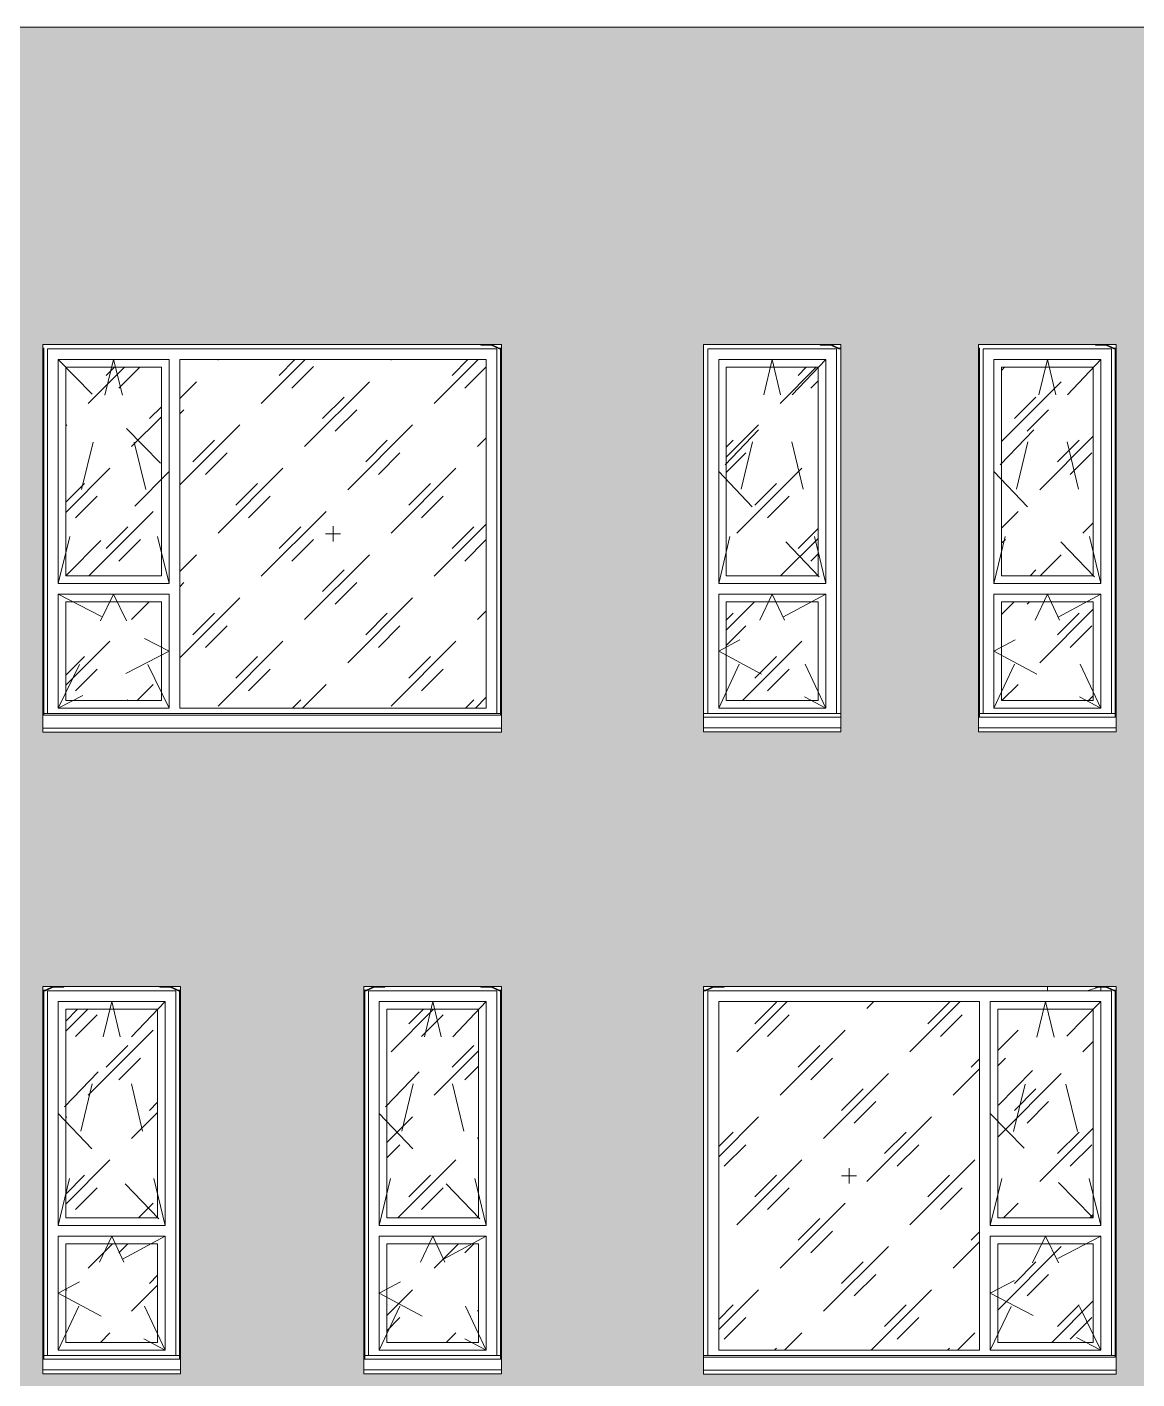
# Model space of a CAD drawing. Header units: millimetres. Extents: x 3914 to 319671, y -18248 to 19136.
# Drawn here: x 116170 to 123429, y 4932 to 13776 of the extents above; entities that cross this region are included whole.
import ezdxf

# ---------------------------------------------------------------- set-up
doc = ezdxf.new("R2010")
doc.units = ezdxf.units.MM
doc.linetypes.add('Штрих', pattern=[635, 317.5, -317.5])
for name, color, linetype, lineweight in [('A-GENM', 7, 'Continuous', 9), ('A-GLAZ', 7, 'Continuous', 9), ('A-GLAZ-1', 7, 'Continuous', 5), ('A-GLAZ-2', 7, 'Штрих', 5), ('A-WALL', 7, 'Continuous', 5), ('A-WALL-PATT', 7, 'Continuous', 5), ('I-WALL', 7, 'Continuous', 5)]:
    doc.layers.add(name, color=color, linetype=linetype, lineweight=lineweight)
pattern_1 = [(45, (66990.3, 100), (-282.843, 282.843), [200, -600]), (45, (66790.3, 0), (-282.843, 282.843), [600, -200]), (45, (67190.3, -100), (-282.843, 282.843), [200, -600])]

# ---------------------------------------------------------------- blocks, each defined once
blk = doc.blocks.new('парапет - парапет-18575254-АР2_ТР1_Фасад 1-___')
at = {"layer": 'A-GENM'}
blk.add_line((75991, 13775.9), (85001, 13775.9), dxfattribs=at)
blk = doc.blocks.new('Окно_СКБ_2Ст_БезПР - ОК-20_л___2700х2500_h__Классы-33966363-АР2_ТР1_Фасад 1-___')
at = {"layer": 'A-GLAZ-1'}
h = blk.add_hatch(dxfattribs=at)
h.set_pattern_fill('FP_27', color=256, style=0, pattern_type=2)
h.set_pattern_definition(pattern_1)
h.paths.add_polyline_path([(81798.6, 5120), (83205, 5120), (83205, 7400), (81500, 7400), (81500, 5120)], flags=0)
h = blk.add_hatch(dxfattribs=at)
h.set_pattern_fill('FP_27', color=256, style=0, pattern_type=2)
h.set_pattern_definition(pattern_1)
h.paths.add_polyline_path([(83330.9, 5985), (83950, 5985), (83950, 7350), (83325, 7350), (83325, 5985)], flags=0)
h = blk.add_hatch(dxfattribs=at)
h.set_pattern_fill('FP_27', color=256, style=0, pattern_type=2)
h.set_pattern_definition(pattern_1)
h.paths.add_polyline_path([(83330.9, 5170), (83950, 5170), (83950, 5815), (83325, 5815), (83325, 5170)], flags=0)
for p, q in [((81400, 7500), (81400, 5002.5)), ((84100, 7500), (81400, 7500)), ((81430, 5085), (81430, 7470)), ((81430, 7470), (81500, 7470)), ((81500, 7470), (83205, 7470)), ((83205, 7470), (84070, 7470)), ((84070, 7470), (84070, 5085)), ((84100, 5002.5), (84100, 7500)), ((81500, 7400), (81500, 5120)), ((81500, 7400), (83205, 7400)), ((83205, 7400), (83205, 5120)), ((83275, 5935), (83275, 7400)), ((83275, 7400), (84000, 7400)), ((83325, 7350), (83325, 5985)), ((83325, 7350), (83950, 7350)), ((83950, 5985), (83950, 7350)), ((84000, 5935), (84000, 7400)), ((82352.5, 6310), (82352.5, 6210)), ((82402.5, 6260), (82302.5, 6260)), ((84000, 5935), (83275, 5935)), ((83325, 5985), (83950, 5985)), ((83275, 5120), (83275, 5865)), ((83275, 5865), (84000, 5865)), ((84000, 5120), (84000, 5865)), ((83325, 5815), (83325, 5170)), ((83325, 5815), (83950, 5815)), ((83950, 5170), (83950, 5815)), ((83325, 5170), (83950, 5170)), ((81500, 5120), (83205, 5120)), ((83275, 5120), (84000, 5120))]:
    blk.add_line(p, q, dxfattribs=at)
at = {"layer": 'A-GLAZ-2'}
for p, q in [((83275, 5935), (83637.5, 7400)), ((84000, 7400), (83275, 6667.5)), ((84000, 5935), (83637.5, 7400)), ((83275, 6667.5), (84000, 5935)), ((83275, 5120), (83637.5, 5865)), ((84000, 5865), (83275, 5492.5)), ((84000, 5120), (83637.5, 5865)), ((83275, 5492.5), (84000, 5120))]:
    blk.add_line(p, q, dxfattribs=at)
blk = doc.blocks.new('Окно_СКБ_1Ст_БезПР - ОК-2__л__900х2500_h__Рекреация-V70-АР2_ТР1_Фасад 1-___')
at = {"layer": 'A-GLAZ-1'}
h = blk.add_hatch(dxfattribs=at)
h.set_pattern_fill('FP_27', color=256, style=0, pattern_type=2)
h.set_pattern_definition(pattern_1)
h.paths.add_polyline_path([(79500.2, 5985), (79930, 5985), (79930, 7350), (79330, 7350), (79330, 5985)], flags=0)
h = blk.add_hatch(dxfattribs=at)
h.set_pattern_fill('FP_27', color=256, style=0, pattern_type=2)
h.set_pattern_definition(pattern_1)
h.paths.add_polyline_path([(79930, 5170), (79930, 5815), (79330, 5815), (79330, 5170), (79500.2, 5170)], flags=0)
for p, q in [((79180, 7500), (79180, 5002.5)), ((80080, 7500), (79180, 7500)), ((79210, 5085), (79210, 7470)), ((79210, 7470), (80050, 7470)), ((80050, 7470), (80050, 5085)), ((80080, 5002.5), (80080, 7500)), ((79280, 7400), (79280, 5935)), ((79280, 7400), (79980, 7400)), ((79330, 7350), (79330, 5985)), ((79330, 7350), (79930, 7350)), ((79930, 5985), (79930, 7350)), ((79980, 5935), (79980, 7400)), ((79980, 5935), (79280, 5935)), ((79330, 5985), (79930, 5985)), ((79280, 5865), (79280, 5120)), ((79280, 5865), (79980, 5865)), ((79980, 5120), (79980, 5865)), ((79330, 5815), (79330, 5170)), ((79330, 5815), (79930, 5815)), ((79930, 5170), (79930, 5815)), ((79330, 5170), (79930, 5170)), ((79280, 5120), (79980, 5120))]:
    blk.add_line(p, q, dxfattribs=at)
at = {"layer": 'A-GLAZ-2'}
for p, q in [((79280, 5935), (79630, 7400)), ((79980, 7400), (79280, 6667.5)), ((79980, 5935), (79630, 7400)), ((79280, 6667.5), (79980, 5935)), ((79280, 5120), (79630, 5865)), ((79980, 5865), (79280, 5492.5)), ((79980, 5120), (79630, 5865)), ((79280, 5492.5), (79980, 5120))]:
    blk.add_line(p, q, dxfattribs=at)
blk = doc.blocks.new('Окно_СКБ_2Ст_БезПР - ОК-24__3000х2500_h__Классы-33966255-АР2_ТР1_Фасад 1-___')
at = {"layer": 'A-GLAZ-1'}
h = blk.add_hatch(dxfattribs=at)
h.set_pattern_fill('FP_27', color=256, style=0, pattern_type=2)
h.set_pattern_definition(pattern_1)
h.paths.add_polyline_path([(78734.087827, 9320), (79980, 9320), (79980, 11600), (77975, 11600), (77975, 9320)], flags=0)
h = blk.add_hatch(dxfattribs=at)
h.set_pattern_fill('FP_27', color=256, style=0, pattern_type=2)
h.set_pattern_definition(pattern_1)
h.paths.add_polyline_path([(77230, 10185), (77855, 10185), (77855, 11550), (77230, 11550), (77230, 10488.489901)], flags=0)
h = blk.add_hatch(dxfattribs=at)
h.set_pattern_fill('FP_28', color=256, style=0, pattern_type=2)
h.set_pattern_definition(pattern_1)
h.paths.add_polyline_path([(77584.888608, 9370), (77855, 9370), (77855, 10015), (77230, 10015), (77230, 9370)], flags=0)
for p, q in [((77080, 11700), (77080, 9202.548495)), ((80080, 11700), (77080, 11700)), ((80080, 9202.548495), (80080, 11700)), ((77110, 9285), (77110, 11670)), ((77110, 11670), (80050, 11670)), ((77180, 11600), (77180, 10135)), ((77180, 11600), (77905, 11600)), ((77905, 11600), (77905, 10135)), ((77975, 9320), (77975, 11600)), ((77975, 11600), (79980, 11600)), ((79980, 9320), (79980, 11600)), ((80050, 11670), (80050, 9285)), ((77230, 11550), (77230, 10185)), ((77230, 11550), (77855, 11550)), ((77855, 10185), (77855, 11550)), ((79027.5, 10460), (78927.5, 10460)), ((78977.5, 10510), (78977.5, 10410)), ((77230, 10185), (77855, 10185)), ((77905, 10135), (77180, 10135)), ((77180, 10065), (77180, 9320)), ((77180, 10065), (77905, 10065)), ((77230, 10015), (77230, 9370)), ((77230, 10015), (77855, 10015)), ((77855, 9370), (77855, 10015)), ((77905, 10065), (77905, 9320)), ((77180, 9320), (77905, 9320)), ((77230, 9370), (77855, 9370)), ((77975, 9320), (79980, 9320))]:
    blk.add_line(p, q, dxfattribs=at)
at = {"layer": 'A-GLAZ-2'}
for p, q in [((77180, 10135), (77542.5, 11600)), ((77180, 11600), (77905, 10867.5)), ((77905, 10135), (77542.5, 11600)), ((77905, 10867.5), (77180, 10135)), ((77180, 9320), (77542.5, 10065)), ((77180, 10065), (77905, 9692.5)), ((77905, 9320), (77542.5, 10065)), ((77905, 9692.5), (77180, 9320))]:
    blk.add_line(p, q, dxfattribs=at)
blk = doc.blocks.new('Окно_СКБ_1Ст_БезПР - ОК-2__л__900х2500_h__Рекреация-V72-АР2_ТР1_Фасад 1-___')
at = {"layer": 'A-GLAZ-1'}
h = blk.add_hatch(dxfattribs=at)
h.set_pattern_fill('FP_28', color=256, style=0, pattern_type=2)
h.set_pattern_definition(pattern_1)
h.paths.add_polyline_path([(83350, 10185), (83950, 10185), (83950, 11550), (83350, 11550), (83350, 10785)], flags=0)
h = blk.add_hatch(dxfattribs=at)
h.set_pattern_fill('FP_27', color=256, style=0, pattern_type=2)
h.set_pattern_definition(pattern_1)
h.paths.add_polyline_path([(83350, 9370), (83950, 9370), (83950, 10015), (83350, 10015), (83350, 9970)], flags=0)
for p, q in [((83200, 11700), (83200, 9202.5)), ((84100, 11700), (83200, 11700)), ((84100, 9202.5), (84100, 11700)), ((83230, 9285), (83230, 11670)), ((83230, 11670), (84070, 11670)), ((83300, 11600), (83300, 10135)), ((83300, 11600), (84000, 11600)), ((84000, 10135), (84000, 11600)), ((84070, 11670), (84070, 9285)), ((83350, 11550), (83350, 10185)), ((83350, 11550), (83950, 11550)), ((83950, 10185), (83950, 11550)), ((83350, 10185), (83950, 10185)), ((84000, 10135), (83300, 10135)), ((83300, 10065), (83300, 9320)), ((83300, 10065), (84000, 10065)), ((83350, 10015), (83350, 9370)), ((83350, 10015), (83950, 10015)), ((83950, 9370), (83950, 10015)), ((84000, 9320), (84000, 10065)), ((83300, 9320), (84000, 9320)), ((83350, 9370), (83950, 9370))]:
    blk.add_line(p, q, dxfattribs=at)
at = {"layer": 'A-GLAZ-2'}
for p, q in [((83300, 10135), (83650, 11600)), ((84000, 11600), (83300, 10867.5)), ((84000, 10135), (83650, 11600)), ((83300, 10867.5), (84000, 10135)), ((83300, 9320), (83650, 10065)), ((84000, 10065), (83300, 9692.5)), ((84000, 9320), (83650, 10065)), ((83300, 9692.5), (84000, 9320))]:
    blk.add_line(p, q, dxfattribs=at)
blk = doc.blocks.new('Окно_СКБ_1Ст_БезПР - ОК-2__л__900х2500_h__Рекреация-V73-АР2_ТР1_Фасад 1-___')
at = {"layer": 'A-GLAZ-1'}
h = blk.add_hatch(dxfattribs=at)
h.set_pattern_fill('FP_27', color=256, style=0, pattern_type=2)
h.set_pattern_definition(pattern_1)
h.paths.add_polyline_path([(77230, 5985), (77830, 5985), (77830, 7350), (77230, 7350), (77230, 6186.7)], flags=0)
h = blk.add_hatch(dxfattribs=at)
h.set_pattern_fill('FP_27', color=256, style=0, pattern_type=2)
h.set_pattern_definition(pattern_1)
h.paths.add_polyline_path([(77230, 5170), (77830, 5170), (77830, 5815), (77230, 5815), (77230, 5404.6)], flags=0)
for p, q in [((77080, 7500), (77080, 5002.5)), ((77980, 7500), (77080, 7500)), ((77110, 5085), (77110, 7470)), ((77110, 7470), (77950, 7470)), ((77950, 7470), (77950, 5085)), ((77980, 5002.5), (77980, 7500)), ((77180, 7400), (77180, 5935)), ((77180, 7400), (77880, 7400)), ((77230, 7350), (77230, 5985)), ((77230, 7350), (77830, 7350)), ((77830, 5985), (77830, 7350)), ((77880, 5935), (77880, 7400)), ((77880, 5935), (77180, 5935)), ((77230, 5985), (77830, 5985)), ((77180, 5865), (77180, 5120)), ((77180, 5865), (77880, 5865)), ((77880, 5120), (77880, 5865)), ((77230, 5815), (77230, 5170)), ((77230, 5815), (77830, 5815)), ((77830, 5170), (77830, 5815)), ((77230, 5170), (77830, 5170)), ((77180, 5120), (77880, 5120))]:
    blk.add_line(p, q, dxfattribs=at)
at = {"layer": 'A-GLAZ-2'}
for p, q in [((77180, 5935), (77530, 7400)), ((77880, 7400), (77180, 6667.5)), ((77880, 5935), (77530, 7400)), ((77180, 6667.5), (77880, 5935)), ((77180, 5120), (77530, 5865)), ((77880, 5865), (77180, 5492.5)), ((77880, 5120), (77530, 5865)), ((77180, 5492.5), (77880, 5120))]:
    blk.add_line(p, q, dxfattribs=at)
blk = doc.blocks.new('Окно_СКБ_1Ст_БезПР - ОК-2__л__900х2500_h__Рекреация-V75-АР2_ТР1_Фасад 1-___')
at = {"layer": 'A-GLAZ-1'}
h = blk.add_hatch(dxfattribs=at)
h.set_pattern_fill('FP_28', color=256, style=0, pattern_type=2)
h.set_pattern_definition(pattern_1)
h.paths.add_polyline_path([(81798.6, 10185), (82150, 10185), (82150, 11550), (81550, 11550), (81550, 10185)], flags=0)
h = blk.add_hatch(dxfattribs=at)
h.set_pattern_fill('FP_27', color=256, style=0, pattern_type=2)
h.set_pattern_definition(pattern_1)
h.paths.add_polyline_path([(81798.6, 9370), (82150, 9370), (82150, 10015), (81550, 10015), (81550, 9370)], flags=0)
for p, q in [((81400, 11700), (81400, 9202.5)), ((82300, 11700), (81400, 11700)), ((82300, 9202.5), (82300, 11700)), ((81430, 9285), (81430, 11670)), ((81430, 11670), (82270, 11670)), ((81500, 11600), (81500, 10135)), ((81500, 11600), (82200, 11600)), ((82200, 10135), (82200, 11600)), ((82270, 11670), (82270, 9285)), ((81550, 11550), (81550, 10185)), ((81550, 11550), (82150, 11550)), ((82150, 10185), (82150, 11550)), ((81550, 10185), (82150, 10185)), ((82200, 10135), (81500, 10135)), ((81500, 10065), (81500, 9320)), ((81500, 10065), (82200, 10065)), ((81550, 10015), (81550, 9370)), ((81550, 10015), (82150, 10015)), ((82150, 9370), (82150, 10015)), ((82200, 9320), (82200, 10065)), ((81500, 9320), (82200, 9320)), ((81550, 9370), (82150, 9370))]:
    blk.add_line(p, q, dxfattribs=at)
at = {"layer": 'A-GLAZ-2'}
for p, q in [((81500, 10135), (81850, 11600)), ((82200, 11600), (81500, 10867.5)), ((82200, 10135), (81850, 11600)), ((81500, 10867.5), (82200, 10135)), ((81500, 9320), (81850, 10065)), ((82200, 10065), (81500, 9692.5)), ((82200, 9320), (81850, 10065)), ((81500, 9692.5), (82200, 9320))]:
    blk.add_line(p, q, dxfattribs=at)
blk = doc.blocks.new('Фахверк_Влож_Уголок - Уголок_Фахверка-V110-АР2_ТР1_Фасад 1-___')
at = {"layer": 'A-GENM'}
for p, q in [((97074, 2970), (97080, 2970)), ((97074, 558.8), (97074, 2970))]:
    blk.add_line(p, q, dxfattribs=at)
blk = doc.blocks.new('Фахверк_Влож_Полоса верхняя - Полоса верхняя_Фахверка-V111-АР2_ТР1_Фасад 1-___')
at = {"layer": 'A-GENM'}
for p, q in [((96944, 3000), (96944, 2995)), ((96944, 2995), (97012.8, 2995)), ((97012.8, 2995), (97064, 2970)), ((97065.2, 2975), (97014, 3000)), ((97064, 2970), (97080, 2970)), ((97080, 2975), (97065.2, 2975))]:
    blk.add_line(p, q, dxfattribs=at)
blk = doc.blocks.new('Фахверк_Влож_Полоса верхняя - Полоса верхняя_Фахверка-25545440-АР2_ТР1_Фасад 1-___')
at = {"layer": 'A-GENM'}
for p, q in [((94794.8, 2975), (94780, 2975)), ((94786, 2970), (94796, 2970)), ((94846, 3000), (94794.8, 2975)), ((94796, 2970), (94847.2, 2995)), ((94847.2, 2995), (94916, 2995)), ((94916, 2995), (94916, 3000))]:
    blk.add_line(p, q, dxfattribs=at)
blk = doc.blocks.new('Фахверк_Влож_Уголок - Уголок_Фахверка-25655113-АР2_ТР1_Фасад 1-___')
at = {"layer": 'A-GENM'}
for p, q in [((94780, 2970), (94786, 2970)), ((94786, 2970), (94786, 558.8))]:
    blk.add_line(p, q, dxfattribs=at)
blk = doc.blocks.new('Фахверк_Влож_Уголок - Уголок_Фахверка-25655112-АР2_ТР1_Фасад 1-___')
at = {"layer": 'A-GENM'}
for p, q in [((6824, 3270), (6830, 3270)), ((6824, 873.5), (6824, 3270))]:
    blk.add_line(p, q, dxfattribs=at)
blk = doc.blocks.new('Фахверк_Влож_Полоса верхняя - Полоса верхняя_Фахверка-V115-АР2_ТР1_Фасад 1-___')
at = {"layer": 'A-GENM'}
for p, q in [((106244.8, 2975), (106230, 2975)), ((106230, 2970), (106246, 2970)), ((106296, 3000), (106244.8, 2975)), ((106246, 2970), (106297.2, 2995)), ((106297.2, 2995), (106366, 2995)), ((106366, 2995), (106366, 3000))]:
    blk.add_line(p, q, dxfattribs=at)
blk = doc.blocks.new('Фахверк_Влож_Полоса верхняя - Полоса верхняя_Фахверка-V132-АР2_ТР1_Фасад 1-___')
at = {"layer": 'A-GENM'}
for p, q in [((83964, 7500), (83964, 7495)), ((83964, 7495), (84032.8, 7495)), ((84032.8, 7495), (84084, 7470)), ((84085.2, 7475), (84034, 7500)), ((84084, 7470), (84100, 7470)), ((84100, 7475), (84085.2, 7475))]:
    blk.add_line(p, q, dxfattribs=at)
blk = doc.blocks.new('Фахверк_Влож_Уголок - Уголок_Фахверка-V165-АР2_ТР1_Фасад 1-___')
at = {"layer": 'A-GENM'}
for p, q in [((80074, 11670), (80080, 11670)), ((80074, 9273.5), (80074, 11670))]:
    blk.add_line(p, q, dxfattribs=at)
blk = doc.blocks.new('Фахверк_Влож_Полоса верхняя - Полоса верхняя_Фахверка-V119-АР2_ТР1_Фасад 1-___')
at = {"layer": 'A-GENM'}
for p, q in [((119336, 2975), (119330, 2975)), ((119330, 2970), (119336, 2970)), ((119336, 2970), (119336, 2975))]:
    blk.add_line(p, q, dxfattribs=at)
blk = doc.blocks.new('Фахверк_Влож_Уголок - Уголок_Фахверка-V166-АР2_ТР1_Фасад 1-___')
at = {"layer": 'A-GENM'}
for p, q in [((77080, 11670), (77086, 11670)), ((77086, 11670), (77086, 9273.5))]:
    blk.add_line(p, q, dxfattribs=at)
blk = doc.blocks.new('Фахверк_Влож_Уголок - Уголок_Фахверка-V167-АР2_ТР1_Фасад 1-___')
at = {"layer": 'A-GENM'}
for p, q in [((84094, 11670), (84100, 11670)), ((84094, 9258.8), (84094, 11670))]:
    blk.add_line(p, q, dxfattribs=at)
blk = doc.blocks.new('Фахверк_Влож_Уголок - Уголок_Фахверка-V176-АР2_ТР1_Фасад 1-___')
at = {"layer": 'A-GENM'}
for p, q in [((83200, 11670), (83206, 11670)), ((83206, 11670), (83206, 9258.8))]:
    blk.add_line(p, q, dxfattribs=at)
blk = doc.blocks.new('WNW_Отлив - Отлив_металлический-33966274-АР2_ТР1_Фасад 1-___')
at = {"layer": 'A-GLAZ-1'}
for p, q in [((77080, 9188), (77080, 9202.548495)), ((80074, 9285), (77086, 9285)), ((80074, 9275), (77086, 9275)), ((80080, 9202.548495), (80080, 9188)), ((77080, 9163), (77080, 9188)), ((77080, 9188), (80080, 9188)), ((80080, 9163), (77080, 9163)), ((80080, 9188), (80080, 9163))]:
    blk.add_line(p, q, dxfattribs=at)
blk = doc.blocks.new('WNW_Отлив - Отлив_металлический-V204-АР2_ТР1_Фасад 1-___')
at = {"layer": 'A-GLAZ-1'}
for p, q in [((77974, 5085), (77086, 5085)), ((77974, 5060), (77086, 5060)), ((77080, 4991), (77080, 5002.5)), ((77080, 4966), (77080, 4991)), ((77080, 4991), (77980, 4991)), ((77980, 4966), (77080, 4966)), ((77980, 5002.5), (77980, 4991)), ((77980, 4991), (77980, 4966))]:
    blk.add_line(p, q, dxfattribs=at)
blk = doc.blocks.new('WNW_Отлив - Отлив_металлический-V187-АР2_ТР1_Фасад 1-___')
at = {"layer": 'A-GLAZ-1'}
for p, q in [((67060, 9285), (66160, 9285)), ((67060, 9260), (66160, 9260)), ((66160, 9191), (66160, 9202.5)), ((67060, 9202.5), (67060, 9191)), ((66160, 9166), (66160, 9191)), ((66160, 9191), (67060, 9191)), ((67060, 9166), (66160, 9166)), ((67060, 9191), (67060, 9166))]:
    blk.add_line(p, q, dxfattribs=at)
blk = doc.blocks.new('WNW_Отлив - Отлив_металлический-33966382-АР2_ТР1_Фасад 1-___')
at = {"layer": 'A-GLAZ-1'}
for p, q in [((84094, 5085), (81400, 5085)), ((84094, 5075), (81400, 5075)), ((81400, 4988), (81400, 5002.5)), ((81400, 4963), (81400, 4988)), ((81400, 4988), (84100, 4988)), ((84100, 4963), (81400, 4963)), ((84100, 5002.5), (84100, 4988)), ((84100, 4988), (84100, 4963))]:
    blk.add_line(p, q, dxfattribs=at)
blk = doc.blocks.new('AR_Отверстие прямоугольное _в стене__БезПР - AR_Отверстие прямоугольное _в стене__БезПР-35684557-АР2_ТР1_Фасад 1-___')
at = {"layer": 'A-GLAZ-1'}
for p, q in [((83650, 7470), (83650, 7500)), ((83910, 7470), (83985, 7495)), ((84000, 7495), (84000, 7470))]:
    blk.add_line(p, q, dxfattribs=at)

msp = doc.modelspace()

# ---------------------------------------------------------------- hatches: boundary and pattern name
at = {"layer": 'A-WALL-PATT'}
h = msp.add_hatch(dxfattribs=at)
h.set_pattern_fill('FP_22', color=256, style=0, pattern_type=2)
h.set_pattern_definition([(180, (124012.66, 8457.88), (-2e-14, -154), [125, -137]), (90, (124012.66, 8392.88), (-262, 2e-14), [65, -89]), (180, (124012.66, 8392.88), (-2e-14, -154), [125, -137]), (90, (124024.66, 8392.88), (-262, 2e-14), [65, -89]), (180, (124149.66, 8392.88), (-2e-14, -154), [125, -137]), (180, (124149.66, 8457.88), (-2e-14, -154), [125, -137]), (90, (123893.66, 8469.88), (-262, 2e-14), [65, -89]), (90, (124143.66, 8469.88), (-262, 2e-14), [65, -89]), (0, (123893.66, 8469.88), (0, -154), [250, -12]), (0, (123893.66, 8534.88), (0, -154), [250, -12])])
h.paths.add_polyline_path([(119273.7, 8400), (123893.7, 8400), (123893.7, 13776), (115143.7, 13776), (115143.7, 8400), (117927.7, 8400)], flags=0)
h.paths.add_polyline_path([(119273.7, 9163), (116273.7, 9164), (116273.7, 11700), (119273.7, 11700), (119273.7, 9164)], flags=0)
h.paths.add_polyline_path([(120992.3, 9166), (120593.7, 9167), (120593.7, 11700), (121493.7, 11700), (121493.7, 9166)], flags=0)
h.paths.add_polyline_path([(122524.5, 9166), (122393.7, 9167), (122393.7, 11700), (123293.7, 11700), (123293.7, 9166)], flags=0)
h = msp.add_hatch(dxfattribs=at)
h.set_pattern_fill('FP_18', color=256, style=0, pattern_type=2)
h.set_pattern_definition([(180, (124143.65, 4223.5), (-2e-14, -154), [125, -137]), (90, (124143.65, 4158.5), (-262, 2e-14), [65, -89]), (180, (124143.65, 4158.5), (-2e-14, -154), [125, -137]), (90, (124155.65, 4158.5), (-262, 2e-14), [65, -89]), (180, (124280.65, 4158.5), (-2e-14, -154), [125, -137]), (180, (124280.65, 4223.5), (-2e-14, -154), [125, -137]), (90, (124024.65, 4235.5), (-262, 2e-14), [65, -89]), (90, (124274.65, 4235.5), (-262, 2e-14), [65, -89]), (0, (124024.65, 4235.5), (0, -154), [250, -12]), (0, (124024.65, 4300.5), (0, -154), [250, -12])])
h.paths.add_polyline_path([(115143.7, 4200), (123893.7, 4200), (123893.7, 8400), (115143.7, 8400), (115143.7, 7102.5), (115193.7, 7091), (115192.7, 7066), (115192.7, 7067), (115192.7, 7090.2), (115143.7, 7101.5), (115143.7, 4206)], flags=0)
h.paths.add_polyline_path([(123293.7, 4963), (120593.7, 4964), (120593.7, 7500), (123293.7, 7500), (123293.7, 4964)], flags=0)
h.paths.add_polyline_path([(117087.4, 4966), (116273.7, 4967), (116273.7, 7500), (117173.7, 7500), (117173.7, 4966)], flags=0)
h.paths.add_polyline_path([(118373.7, 4966), (118373.7, 7500), (119273.7, 7500), (119273.7, 4966), (118693.9, 4966)], flags=0)

# ---------------------------------------------------------------- linework, layer by layer
at = {"layer": 'A-WALL'}
for p, q in [((116273.7, 11700), (119273.7, 11700)), ((116273.7, 9202.5), (116273.7, 11700)), ((119273.7, 11700), (119273.7, 9202.5)), ((120593.7, 11700), (121493.7, 11700)), ((120593.7, 9202.5), (120593.7, 11700)), ((121493.7, 11700), (121493.7, 9202.5)), ((122393.7, 11700), (123293.7, 11700)), ((122393.7, 9202.5), (122393.7, 11700)), ((123293.7, 11700), (123293.7, 9202.5)), ((116273.7, 7500), (117173.7, 7500)), ((116273.7, 5002.5), (116273.7, 7500)), ((117173.7, 7500), (117173.7, 5002.5)), ((118373.7, 7500), (119273.7, 7500)), ((118373.7, 5002.5), (118373.7, 7500)), ((119273.7, 7500), (119273.7, 5002.5)), ((120593.7, 7500), (123293.7, 7500)), ((120593.7, 5002.5), (120593.7, 7500)), ((123293.7, 7500), (123293.7, 5002.5))]:
    msp.add_line(p, q, dxfattribs=at)
at = {"layer": 'I-WALL'}
for p, q in [((122843.7, 7470), (122843.7, 7500)), ((123193.7, 7495), (123193.7, 7470))]:
    msp.add_line(p, q, dxfattribs=at)

# ---------------------------------------------------------------- block references
at = {"layer": 'A-GENM'}
for name, p in [('парапет - парапет-18575254-АР2_ТР1_Фасад 1-___', (39193.7, 0)), ('Фахверк_Влож_Полоса верхняя - Полоса верхняя_Фахверка-V119-АР2_ТР1_Фасад 1-___', (-3056.3, 8700)), ('Фахверк_Влож_Полоса верхняя - Полоса верхняя_Фахверка-V111-АР2_ТР1_Фасад 1-___', (22193.7, 8700)), ('Фахверк_Влож_Полоса верхняя - Полоса верхняя_Фахверка-V111-АР2_ТР1_Фасад 1-___', (24413.7, 8700)), ('Фахверк_Влож_Полоса верхняя - Полоса верхняя_Фахверка-V119-АР2_ТР1_Фасад 1-___', (3063.7, 8700)), ('Фахверк_Влож_Полоса верхняя - Полоса верхняя_Фахверка-V132-АР2_ТР1_Фасад 1-___', (39193.7, 4200)), ('Фахверк_Влож_Уголок - Уголок_Фахверка-V166-АР2_ТР1_Фасад 1-___', (39193.7, 0)), ('Фахверк_Влож_Уголок - Уголок_Фахверка-V165-АР2_ТР1_Фасад 1-___', (39193.7, 0)), ('Фахверк_Влож_Уголок - Уголок_Фахверка-V176-АР2_ТР1_Фасад 1-___', (39193.7, 0)), ('Фахверк_Влож_Уголок - Уголок_Фахверка-V167-АР2_ТР1_Фасад 1-___', (39193.7, 0)), ('Фахверк_Влож_Полоса верхняя - Полоса верхняя_Фахверка-25545440-АР2_ТР1_Фасад 1-___', (21493.7, 4500)), ('Фахверк_Влож_Уголок - Уголок_Фахверка-25655113-АР2_ТР1_Фасад 1-___', (21493.7, 4500)), ('Фахверк_Влож_Полоса верхняя - Полоса верхняя_Фахверка-V111-АР2_ТР1_Фасад 1-___', (20093.7, 4500)), ('Фахверк_Влож_Уголок - Уголок_Фахверка-V110-АР2_ТР1_Фасад 1-___', (20093.7, 4500)), ('Фахверк_Влож_Полоса верхняя - Полоса верхняя_Фахверка-25545440-АР2_ТР1_Фасад 1-___', (23593.7, 4500)), ('Фахверк_Влож_Уголок - Уголок_Фахверка-25655113-АР2_ТР1_Фасад 1-___', (23593.7, 4500)), ('Фахверк_Влож_Полоса верхняя - Полоса верхняя_Фахверка-V111-АР2_ТР1_Фасад 1-___', (22193.7, 4500)), ('Фахверк_Влож_Уголок - Уголок_Фахверка-V110-АР2_ТР1_Фасад 1-___', (22193.7, 4500)), ('Фахверк_Влож_Полоса верхняя - Полоса верхняя_Фахверка-V115-АР2_ТР1_Фасад 1-___', (14363.7, 4500)), ('Фахверк_Влож_Полоса верхняя - Полоса верхняя_Фахверка-V132-АР2_ТР1_Фасад 1-___', (39193.7, 0)), ('Фахверк_Влож_Уголок - Уголок_Фахверка-25655112-АР2_ТР1_Фасад 1-___', (116463.7, 4200))]:
    msp.add_blockref(name, p, dxfattribs=at)
at = {"layer": 'A-GLAZ'}
for name, p in [('Окно_СКБ_2Ст_БезПР - ОК-24__3000х2500_h__Классы-33966255-АР2_ТР1_Фасад 1-___', (39193.7, 0)), ('Окно_СКБ_1Ст_БезПР - ОК-2__л__900х2500_h__Рекреация-V75-АР2_ТР1_Фасад 1-___', (39193.7, 0)), ('Окно_СКБ_1Ст_БезПР - ОК-2__л__900х2500_h__Рекреация-V72-АР2_ТР1_Фасад 1-___', (39193.7, 0)), ('WNW_Отлив - Отлив_металлический-33966274-АР2_ТР1_Фасад 1-___', (39193.7, 0)), ('WNW_Отлив - Отлив_металлический-V187-АР2_ТР1_Фасад 1-___', (54433.7, 0)), ('WNW_Отлив - Отлив_металлический-V204-АР2_ТР1_Фасад 1-___', (45313.7, 4200)), ('Окно_СКБ_1Ст_БезПР - ОК-2__л__900х2500_h__Рекреация-V73-АР2_ТР1_Фасад 1-___', (39193.7, 0)), ('Окно_СКБ_1Ст_БезПР - ОК-2__л__900х2500_h__Рекреация-V70-АР2_ТР1_Фасад 1-___', (39193.7, 0)), ('Окно_СКБ_2Ст_БезПР - ОК-20_л___2700х2500_h__Классы-33966363-АР2_ТР1_Фасад 1-___', (39193.7, 0)), ('AR_Отверстие прямоугольное _в стене__БезПР - AR_Отверстие прямоугольное _в стене__БезПР-35684557-АР2_ТР1_Фасад 1-___', (39193.7, 0)), ('WNW_Отлив - Отлив_металлический-V204-АР2_ТР1_Фасад 1-___', (39193.7, 0)), ('WNW_Отлив - Отлив_металлический-V204-АР2_ТР1_Фасад 1-___', (41293.7, 0)), ('WNW_Отлив - Отлив_металлический-33966382-АР2_ТР1_Фасад 1-___', (39193.7, 0))]:
    msp.add_blockref(name, p, dxfattribs=at)

doc.saveas('drawing.dxf')
